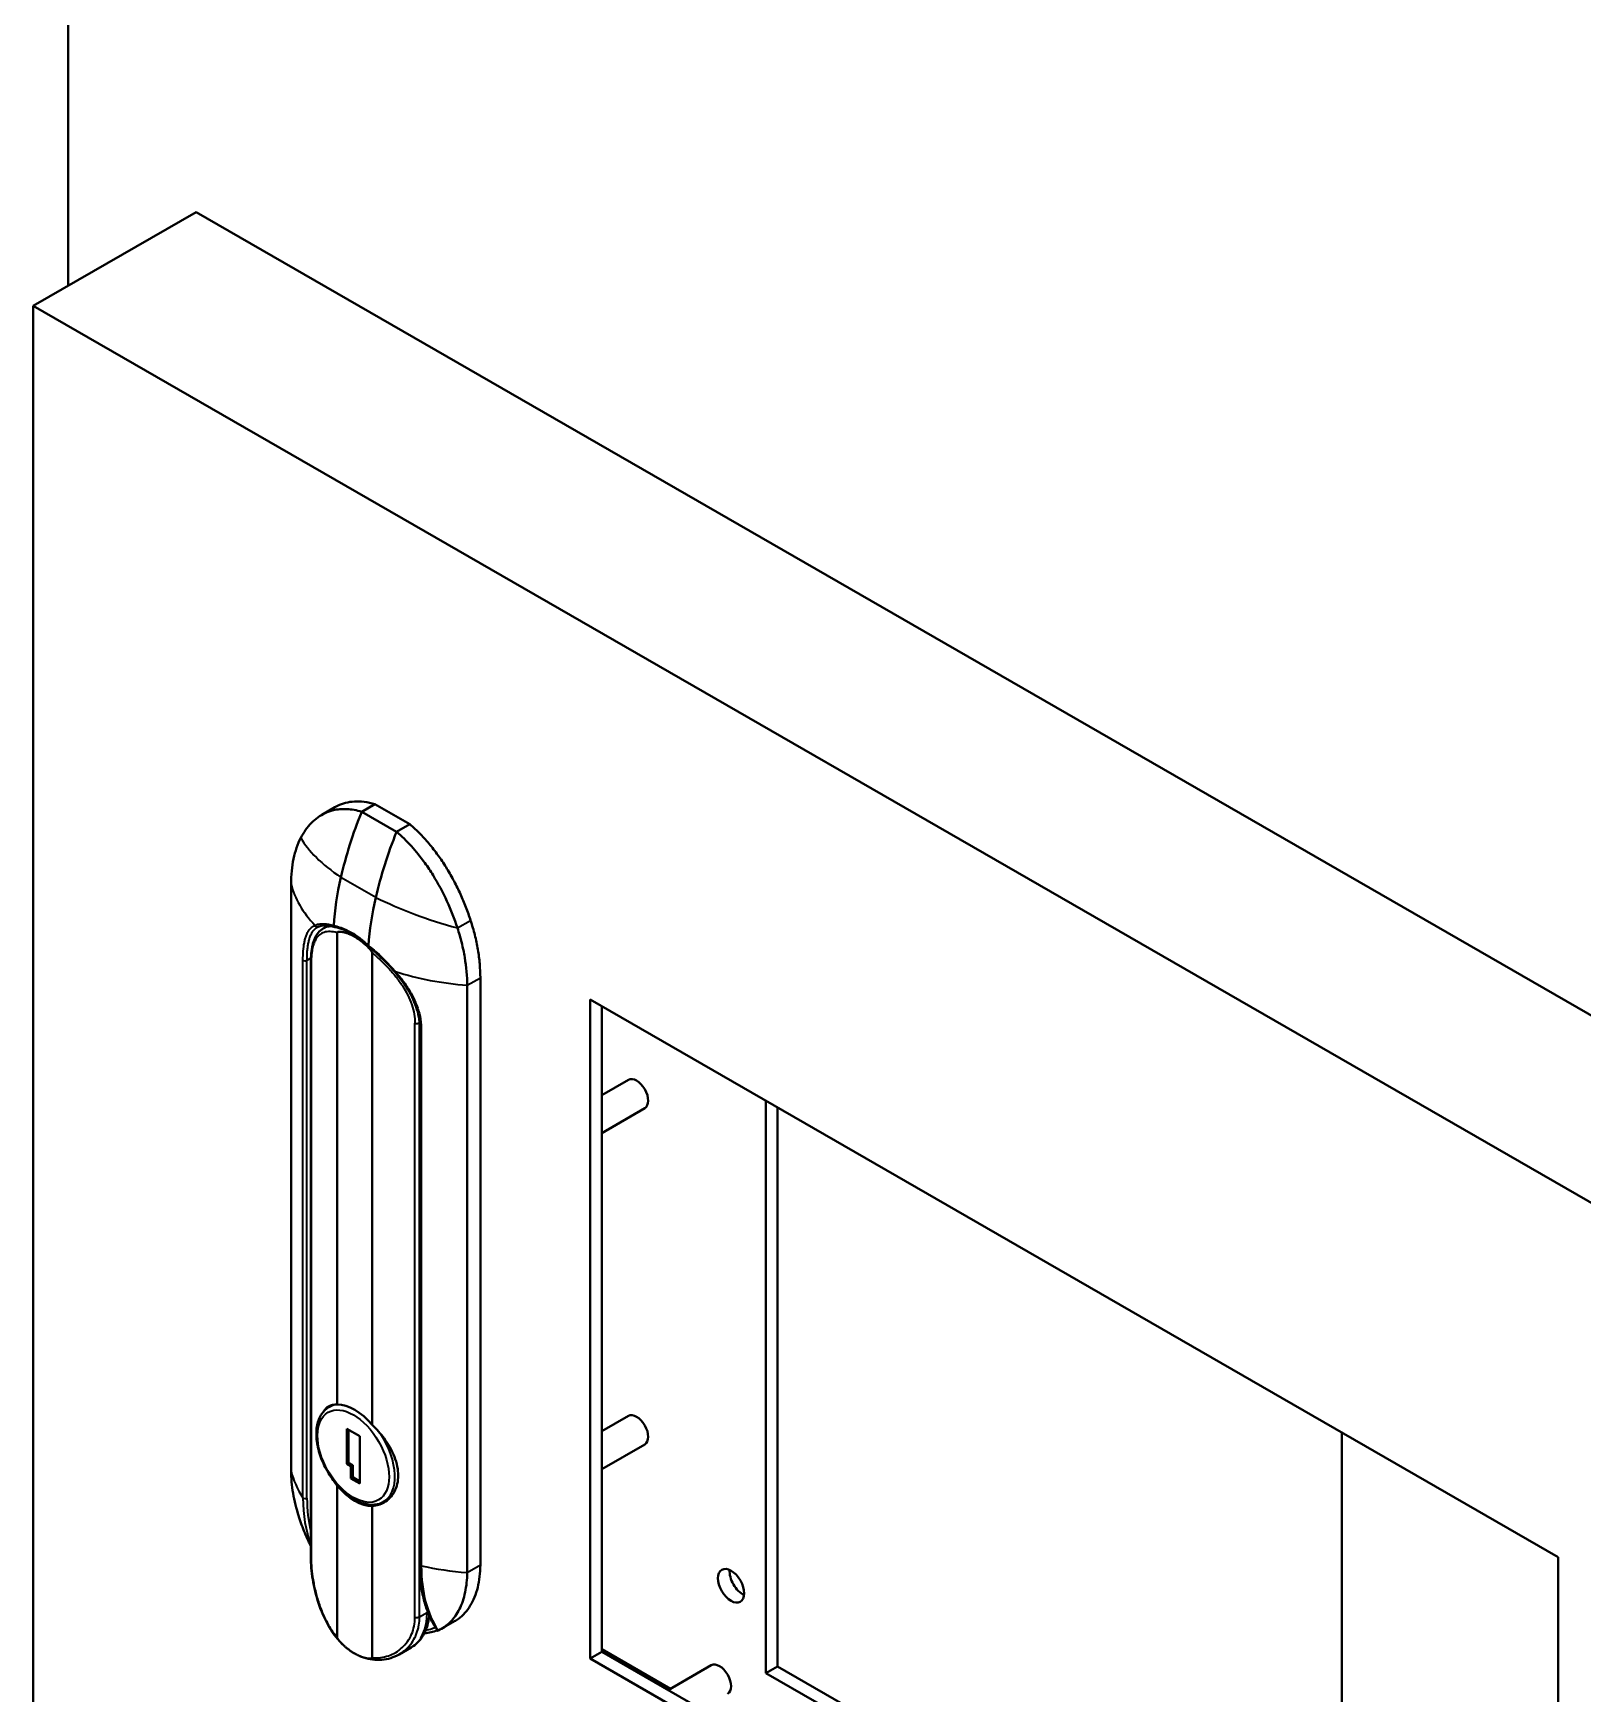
# Model space of a CAD drawing. Header units: millimetres. Extents: x 0 to 2523, y 0 to 1782.
# Drawn here: x 2288.9 to 2345.4, y 1548.4 to 1609 of the extents above; entities that cross this region are included whole.
import ezdxf

# ---------------------------------------------------------------- set-up
doc = ezdxf.new("R2010")
doc.units = ezdxf.units.MM
doc.header["$LTSCALE"] = 3
doc.layers.add('가시적인 것(ISO)', color=3, linetype='Continuous', lineweight=40)
doc.layers.add('가시적인 좁은 것(ISO)', color=3, linetype='Continuous', lineweight=35)

msp = doc.modelspace()

# ---------------------------------------------------------------- linework, layer by layer
at = {"layer": '가시적인 것(ISO)'}
for p, q in [((2290.1512, 1599.7481), (2290.1512, 1657.6087)), ((2294.8181, 1602.4356), (2288.8784, 1599.0152)), ((2360.5791, 1564.5664), (2294.8181, 1602.4356)), ((2354.6394, 1561.146), (2288.8784, 1599.0152)), ((2288.8784, 1599.0152), (2288.8784, 1547.755)), ((2299.8821, 1580.7232), (2299.4007, 1580.446)), ((2300.8598, 1580.5613), (2301.3412, 1580.8385)), ((2302.614, 1580.1056), (2301.3412, 1580.8385)), ((2302.1326, 1579.8284), (2300.8598, 1580.5613)), ((2302.1326, 1579.8284), (2302.614, 1580.1056)), ((2298.2851, 1577.9269), (2298.2851, 1556.5022)), ((2299.432, 1576.4778), (2299.432, 1576.4778)), ((2299.6393, 1576.4044), (2299.4534, 1576.2973)), ((2299.9646, 1576.1473), (2299.9646, 1558.9303)), ((2301.2471, 1575.4087), (2301.2471, 1558.1917)), ((2299.0034, 1575.0601), (2299.0034, 1553.391)), ((2302.0594, 1574.5995), (2302.0594, 1574.5995)), ((2304.7074, 1574.2286), (2304.7074, 1552.8038)), ((2305.1887, 1553.081), (2305.1887, 1574.5058)), ((2309.1901, 1549.6704), (2309.1901, 1573.7063)), ((2309.1901, 1573.7063), (2344.5101, 1553.3669)), ((2309.6143, 1573.462), (2309.6143, 1549.9148)), ((2302.7849, 1573.1042), (2302.7847, 1573.1041)), ((2302.9755, 1572.7198), (2302.9755, 1553.0995)), ((2309.6143, 1570.2226), (2310.5877, 1570.7831)), ((2309.6143, 1568.8378), (2311.1866, 1569.7432)), ((2315.6071, 1549.1361), (2315.6071, 1570.011)), ((2316.0313, 1569.7667), (2316.0313, 1549.3804)), ((2299.8089, 1558.924), (2299.6652, 1558.8412)), ((2309.6143, 1557.9594), (2310.5877, 1558.5199)), ((2300.3213, 1558.0441), (2300.3213, 1556.7687)), ((2300.788, 1557.7753), (2300.3213, 1558.0441)), ((2300.385, 1558.0074), (2300.385, 1556.8054)), ((2300.788, 1556.0585), (2300.788, 1557.7753)), ((2336.6081, 1537.531), (2336.6081, 1557.9173)), ((2309.6143, 1556.5746), (2311.1866, 1557.48)), ((2300.3213, 1556.7687), (2300.385, 1556.8054)), ((2300.3213, 1556.7687), (2300.4698, 1556.6832)), ((2300.385, 1556.8054), (2300.5335, 1556.7199)), ((2300.4698, 1556.6832), (2300.5335, 1556.7199)), ((2300.4698, 1556.6832), (2300.4698, 1556.2417)), ((2300.5335, 1556.7199), (2300.5335, 1556.2784)), ((2299.9646, 1555.9698), (2299.9646, 1550.4397)), ((2300.4698, 1556.2417), (2300.5335, 1556.2784)), ((2300.4698, 1556.2417), (2300.788, 1556.0585)), ((2300.5335, 1556.2784), (2300.788, 1556.1318)), ((2301.2471, 1555.2313), (2301.2471, 1549.7012)), ((2301.8653, 1555.5039), (2301.6563, 1555.3835)), ((2344.5101, 1553.3669), (2344.5101, 1529.331)), ((2304.2449, 1551.0249), (2303.7636, 1550.7477)), ((2302.6689, 1550.0755), (2302.2231, 1549.8187)), ((2309.1901, 1549.6704), (2309.6143, 1549.9148)), ((2309.6143, 1550.0118), (2312.1253, 1548.5659)), ((2309.6143, 1549.9148), (2344.5101, 1529.8197)), ((2344.5101, 1529.331), (2309.1901, 1549.6704)), ((2312.041, 1548.5173), (2313.6106, 1549.4212)), ((2315.6071, 1549.1361), (2316.0313, 1549.3804)), ((2344.5101, 1532.492), (2315.6071, 1549.1361)), ((2316.0313, 1549.3804), (2344.5101, 1532.9806))]:
    msp.add_line(p, q, dxfattribs=at)
for centre, major_axis, ratio, start_param, end_param in [((2307.4427, 1579.7718), (-5.4222, -9.4158), 0.5780931, 4.9541074, 5.1961528), ((2308.7155, 1579.0388), (-5.4222, -9.4158), 0.5780931, 4.9541074, 5.1961528), ((2306.146, 1579.4883), (-4.4643, -7.7525), 0.5780931, 5.1961528, 5.4201522), ((2307.4188, 1578.7554), (-4.4643, -7.7525), 0.5780931, 5.1961528, 5.4201521), ((2302.9812, 1575.1266), (-1.3848, 2.4048), 0.5780931, 2.2649541, 2.2649905), ((2310.8871, 1570.2632), (-0.2994, 0.52), 0.5780931, 3.1415927, 6.2831853), ((2300.6059, 1557.0808), (-1.0105, 1.7548), 0.5780931, 5.0353615, 5.9640802), ((2310.8871, 1558), (-0.2994, 0.52), 0.5780931, 3.1415927, 6.2831853), ((2300.6059, 1557.0808), (1.0105, -1.7548), 0.5780931, 5.0353615, 5.9640802), ((2303.0655, 1553.0997), (-0.09, -0.0004), 0.5787986, 6.2806336, 6.2831853), ((2314.7585, 1552.566), (0.3368, -0.5849), 0.5780931, 3.8197093, 5.6050687), ((2313.91, 1548.9013), (-0.2994, 0.52), 0.5780931, 3.1415927, 6.2831853)]:
    msp.add_ellipse(centre, major_axis=major_axis, ratio=ratio, start_param=start_param, end_param=end_param, dxfattribs=at)
msp.add_ellipse((2314.3343, 1552.3217), major_axis=(0.3368, -0.5849), ratio=0.5780931, dxfattribs=at)
for points, knots in [([(2298.6402, 1579.611), (2298.747, 1579.8155), (2298.8743, 1579.9971), (2299.1711, 1580.3023), (2299.3401, 1580.4252), (2299.6234, 1580.5559), (2299.7226, 1580.5905), (2299.9819, 1580.6524), (2300.1471, 1580.6676), (2300.4071, 1580.6547), (2300.4955, 1580.6445), (2300.6756, 1580.6119), (2300.7672, 1580.5896), (2300.8598, 1580.5613)], [-1.4373876, -1.4373876, -1.4373876, -1.4373876, -1.077998, -1.077998, -0.718291, -0.718291, -0.538642, -0.538642, -0.2691978, -0.2691978, -0.1345178, -0.1345178, -0.000001, -0.000001, -0.000001, -0.000001]), ([(2301.3412, 1580.8385), (2301.2084, 1580.8791), (2300.9518, 1580.9345), (2300.5936, 1580.9459), (2300.2695, 1580.8936), (2300.0384, 1580.8076), (2299.9147, 1580.742), (2299.8821, 1580.7232)], [0, 0, 0, 0, 0.13452685, 0.26387613, 0.38935226, 0.51260479, 0.55802711, 0.55802711, 0.55802711, 0.55802711]), ([(2304.8336, 1576.5989), (2304.7815, 1576.7587), (2304.6675, 1577.0788), (2304.4667, 1577.5561), (2304.236, 1578.0264), (2303.9753, 1578.4852), (2303.684, 1578.9286), (2303.3606, 1579.3531), (2303.0029, 1579.7535), (2302.7468, 1579.9932), (2302.614, 1580.1056)], [0, 0, 0, 0, 0.122059, 0.2440296, 0.3661056, 0.4882651, 0.6113307, 0.7364757, 0.865538, 1, 1, 1, 1]), ([(2298.2851, 1577.9269), (2298.2851, 1578.2514), (2298.3146, 1578.5592), (2298.4034, 1578.9841), (2298.4405, 1579.1197), (2298.5293, 1579.3765), (2298.5811, 1579.4979), (2298.6402, 1579.611)], [-0.79418282, -0.79418282, -0.79418282, -0.79418282, -0.39706048, -0.39706048, -0.1985164, -0.1985164, -0.000001, -0.000001, -0.000001, -0.000001]), ([(2302.1326, 1579.8284), (2302.2253, 1579.75), (2302.3168, 1579.6668), (2302.4969, 1579.4919), (2302.5853, 1579.4004), (2302.8454, 1579.1138), (2303.0106, 1578.9084), (2303.2699, 1578.5477), (2303.3691, 1578.3989), (2303.6524, 1577.9419), (2303.8213, 1577.6244), (2304.1181, 1576.9774), (2304.2455, 1576.6491), (2304.3523, 1576.3217)], [-1.4345196, -1.4345196, -1.4345196, -1.4345196, -1.3002693, -1.3002693, -1.1658564, -1.1658564, -0.8969451, -0.8969451, -0.7176518, -0.7176518, -0.3586651, -0.3586651, -0.000001, -0.000001, -0.000001, -0.000001]), ([(2299.8813, 1576.3512), (2299.7051, 1576.4048), (2299.55, 1576.4223), (2299.3697, 1576.4003), (2299.318, 1576.3858), (2299.2735, 1576.365)], [0, 0, 0, 0, 0.2987056, 0.2987056, 0.44441301, 0.44441301, 0.44441301, 0.44441301]), ([(2299.6903, 1576.3969), (2299.6742, 1576.3914), (2299.6584, 1576.3852), (2299.6424, 1576.378), (2299.6418, 1576.3777), (2299.6412, 1576.3775)], [-0.017241882, -0.017241882, -0.017241882, -0.017241882, 0, 0, 0.000647112, 0.000647112, 0.000647112, 0.000647112]), ([(2299.8383, 1576.4091), (2299.8408, 1576.3941), (2299.8468, 1576.3794), (2299.8553, 1576.3691), (2299.8637, 1576.3589), (2299.8743, 1576.3524), (2299.8861, 1576.35)], [0.00007179, 0.00007179, 0.00007179, 0.00007179, 0.33333333, 0.33333333, 0.33333333, 0.66042788, 0.66042788, 0.66042788, 0.66042788]), ([(2305.1887, 1574.5058), (2305.1887, 1574.6702), (2305.1736, 1575.0067), (2305.106, 1575.5293), (2304.9948, 1576.0614), (2304.8919, 1576.4202), (2304.8336, 1576.5989)], [0, 0, 0, 0, 0.2533919, 0.5045957, 0.753541, 1, 1, 1, 1]), ([(2299.0034, 1575.0601), (2299.0034, 1575.2939), (2299.0233, 1575.5063), (2299.1078, 1575.8694), (2299.1745, 1576.0251), (2299.3245, 1576.2058), (2299.3852, 1576.258), (2299.4534, 1576.2973)], [0, 0, 0, 0, 0.2826255, 0.2826255, 0.57096149, 0.57096149, 0.72160324, 0.72160324, 0.72160324, 0.72160324]), ([(2304.3523, 1576.3217), (2304.4114, 1576.1404), (2304.4632, 1575.9594), (2304.552, 1575.6003), (2304.589, 1575.4221), (2304.6778, 1574.8949), (2304.7074, 1574.553), (2304.7074, 1574.2286)], [-0.79365146, -0.79365146, -0.79365146, -0.79365146, -0.59526888, -0.59526888, -0.39685764, -0.39685764, -0.000001, -0.000001, -0.000001, -0.000001]), ([(2301.1116, 1575.6414), (2301.1096, 1575.643), (2301.1081, 1575.6453), (2301.1073, 1575.6481), (2301.1052, 1575.6547), (2301.1066, 1575.6652), (2301.1111, 1575.6762)], [0.5234939, 0.5234939, 0.5234939, 0.5234939, 0.66666667, 0.66666667, 0.66666667, 0.99987886, 0.99987886, 0.99987886, 0.99987886]), ([(2302.0687, 1574.7169), (2301.8569, 1574.9611), (2301.6234, 1575.1983), (2301.2957, 1575.4901), (2301.2036, 1575.5679), (2301.1116, 1575.6414)], [0, 0, 0, 0, 0.32455494, 0.32455494, 0.44934378, 0.44934378, 0.44934378, 0.44934378]), ([(2302.9755, 1572.7198), (2302.9755, 1572.951), (2302.9314, 1573.1957), (2302.766, 1573.6777), (2302.6435, 1573.9206), (2302.3699, 1574.3467), (2302.2251, 1574.5366), (2302.0687, 1574.7169)], [0, 0, 0, 0, 0.28741428, 0.28741428, 0.57464831, 0.57464831, 0.8143084, 0.8143084, 0.8143084, 0.8143084]), ([(2299.6652, 1558.8412), (2299.558, 1558.7795), (2299.4664, 1558.6915), (2299.3196, 1558.4708), (2299.267, 1558.3356), (2299.2041, 1558.0255), (2299.1979, 1557.8477), (2299.2351, 1557.4727), (2299.2792, 1557.2753), (2299.4123, 1556.8831), (2299.5009, 1556.6884), (2299.7133, 1556.3199), (2299.837, 1556.1462), (2300.1083, 1555.8358), (2300.256, 1555.6993), (2300.563, 1555.4775), (2300.7224, 1555.3925), (2301.0374, 1555.2875), (2301.1935, 1555.2665), (2301.4536, 1555.2947), (2301.5608, 1555.3286), (2301.6563, 1555.3835)], [2.3542608, 2.3542608, 2.3542608, 2.3542608, 2.6341338, 2.6341338, 2.9347287, 2.9347287, 3.2623857, 3.2623857, 3.5951268, 3.5951268, 3.9258861, 3.9258861, 4.2556663, 4.2556663, 4.5864294, 4.5864294, 4.9191665, 4.9191665, 5.2466416, 5.2466416, 5.4958534, 5.4958534, 5.4958534, 5.4958534]), ([(2299.4721, 1558.6834), (2299.5211, 1558.7657), (2299.5818, 1558.8274), (2299.7352, 1558.9166), (2299.8412, 1558.9395), (2299.9646, 1558.9303)], [0.33894025, 0.33894025, 0.33894025, 0.33894025, 0.5112141, 0.5112141, 0.72151837, 0.72151837, 0.72151837, 0.72151837]), ([(2301.2471, 1558.1917), (2301.404, 1558.0395), (2301.5518, 1557.8705), (2301.8267, 1557.496), (2301.9627, 1557.2621), (2302.146, 1556.7915), (2302.1927, 1556.5544), (2302.1927, 1556.1365), (2302.146, 1555.9292), (2301.9627, 1555.5847), (2301.8267, 1555.4476), (2301.5518, 1555.2883), (2301.404, 1555.2414), (2301.2471, 1555.2313)], [1.3231563, 1.3231563, 1.3231563, 1.3231563, 1.5334605, 1.5334605, 1.7890676, 1.7890676, 2.0446746, 2.0446746, 2.3002817, 2.3002817, 2.5558887, 2.5558887, 2.766193, 2.766193, 2.766193, 2.766193]), ([(2298.5692, 1554.84), (2298.5677, 1554.8445), (2298.5663, 1554.849), (2298.4744, 1555.1391), (2298.4052, 1555.4225), (2298.3347, 1555.8378), (2298.3168, 1555.9744), (2298.2924, 1556.2424), (2298.2859, 1556.374), (2298.2851, 1556.5022)], [-0.63068901, -0.63068901, -0.63068901, -0.63068901, -0.62576145, -0.62576145, -0.3126285, -0.3126285, -0.1562493, -0.1562493, -0.000001, -0.000001, -0.000001, -0.000001]), ([(2299.0034, 1553.7702), (2298.9732, 1553.8307), (2298.9442, 1553.891), (2298.8689, 1554.0526), (2298.8248, 1554.1535), (2298.7422, 1554.3533), (2298.7039, 1554.4522), (2298.6326, 1554.6478), (2298.5996, 1554.7445), (2298.5692, 1554.84)], [1.14979198, 1.14979198, 1.14979198, 1.14979198, 1.16936796, 1.16936796, 1.20251455, 1.20251455, 1.23566115, 1.23566115, 1.26880775, 1.26880775, 1.26880775, 1.26880775]), ([(2300.1872, 1550.1618), (2300.0001, 1550.3386), (2299.8309, 1550.5552), (2299.5431, 1551.0335), (2299.4209, 1551.3011), (2299.2226, 1551.861), (2299.1456, 1552.1613), (2299.0419, 1552.7334), (2299.0126, 1553.0131), (2299.004, 1553.308), (2299.0034, 1553.3499), (2299.0034, 1553.391)], [0, 0, 0, 0, 0.2898076, 0.2898076, 0.5816527, 0.5816527, 0.8845661, 0.8845661, 1.1797636, 1.1797636, 1.2294737, 1.2294737, 1.2294737, 1.2294737]), ([(2302.9755, 1553.0993), (2302.9764, 1552.9063), (2302.9859, 1552.7181), (2303.0221, 1552.3532), (2303.0489, 1552.1766), (2303.1196, 1551.8367), (2303.1635, 1551.6735), (2303.2681, 1551.3623), (2303.3288, 1551.2142), (2303.4666, 1550.9349), (2303.5436, 1550.8037), (2303.6285, 1550.6817)], [0.00509329, 0.00509329, 0.00509329, 0.00509329, 0.10830819, 0.10830819, 0.2115231, 0.2115231, 0.314738, 0.314738, 0.4179529, 0.4179529, 0.52116781, 0.52116781, 0.52116781, 0.52116781]), ([(2304.7074, 1552.8038), (2304.7066, 1552.6765), (2304.7, 1552.5525), (2304.6756, 1552.3125), (2304.6577, 1552.1965), (2304.5872, 1551.8623), (2304.5179, 1551.6586), (2304.337, 1551.2958), (2304.226, 1551.1378), (2303.966, 1550.8734), (2303.8178, 1550.7677), (2303.654, 1550.6904)], [-1.2507899, -1.2507899, -1.2507899, -1.2507899, -1.0946869, -1.0946869, -0.9384539, -0.9384539, -0.625614, -0.625614, -0.3128247, -0.3128247, -0.0000009, -0.0000009, -0.0000009, -0.0000009]), ([(2304.2449, 1551.0249), (2304.2941, 1551.0532), (2304.4299, 1551.1419), (2304.6305, 1551.3237), (2304.8287, 1551.5896), (2304.9858, 1551.9021), (2305.1004, 1552.2574), (2305.1709, 1552.6508), (2305.1878, 1552.9348), (2305.1887, 1553.081)], [0.42857124, 0.42857124, 0.42857124, 0.42857124, 0.47615982, 0.56428185, 0.65167954, 0.73872097, 0.8258694, 0.91296247, 1, 1, 1, 1]), ([(2302.6689, 1550.0755), (2302.7576, 1550.1265), (2302.8392, 1550.1898), (2302.984, 1550.336), (2303.0471, 1550.4189), (2303.154, 1550.5993), (2303.1979, 1550.6967), (2303.2671, 1550.9025), (2303.2925, 1551.0108), (2303.3148, 1551.1606), (2303.3194, 1551.1983), (2303.3231, 1551.2365)], [5.49585344, 5.49585344, 5.49585344, 5.49585344, 5.65331981, 5.65331981, 5.81078618, 5.81078618, 5.96825256, 5.96825256, 6.12571893, 6.12571893, 6.17787012, 6.17787012, 6.17787012, 6.17787012]), ([(2303.6285, 1550.6817), (2303.6289, 1550.681), (2303.6306, 1550.6811), (2303.6379, 1550.6832), (2303.6449, 1550.6861), (2303.654, 1550.6904)], [0.042254862, 0.042254862, 0.042254862, 0.042254862, 0.053895909, 0.053895909, 0.071218311, 0.071218311, 0.071218311, 0.071218311]), ([(2302.2231, 1549.8187), (2302.0313, 1549.7083), (2301.8128, 1549.6392), (2301.3718, 1549.6015), (2301.1441, 1549.6295), (2300.8736, 1549.7216), (2300.821, 1549.7423), (2300.7691, 1549.7656)], [0.0000073, 0.0000073, 0.0000073, 0.0000073, 0.29538401, 0.29538401, 0.58144724, 0.58144724, 0.65096267, 0.65096267, 0.65096267, 0.65096267])]:
    msp.add_open_spline(points, degree=3, knots=knots, dxfattribs=at)
for points in [[(2299.2735, 1576.365), (2299.2628, 1576.36), (2299.2524, 1576.3546), (2299.2422, 1576.3488)], [(2299.2422, 1576.3488), (2299.2422, 1576.3488), (2299.2422, 1576.3488), (2299.2422, 1576.3488)], [(2299.4535, 1576.2973), (2299.4534, 1576.2973), (2299.4534, 1576.2973), (2299.4534, 1576.2973)], [(2300.5015, 1576.1111), (2300.2952, 1576.23), (2300.0846, 1576.3109), (2299.8861, 1576.35)], [(2301.2471, 1575.4087), (2301.2471, 1575.4126), (2301.2449, 1575.4214), (2301.2386, 1575.4354), (2301.2309, 1575.4492), (2301.222, 1575.4635), (2301.2118, 1575.4784), (2301.2005, 1575.4941), (2301.1877, 1575.5109), (2301.1734, 1575.5287), (2301.1577, 1575.5475), (2301.1406, 1575.5673), (2301.1222, 1575.5877), (2301.102, 1575.6093), (2301.0802, 1575.632), (2301.0567, 1575.6556), (2301.0314, 1575.6801), (2301.0043, 1575.7055), (2300.9755, 1575.7316), (2300.9447, 1575.7585), (2300.9122, 1575.7858), (2300.8778, 1575.8137), (2300.8416, 1575.8419), (2300.8037, 1575.8702), (2300.7639, 1575.8986), (2300.7223, 1575.927), (2300.6793, 1575.9549), (2300.6353, 1575.982), (2300.5905, 1576.008), (2300.5455, 1576.0327), (2300.5006, 1576.0557), (2300.4561, 1576.0769), (2300.4126, 1576.0962), (2300.3703, 1576.1134), (2300.3296, 1576.1285), (2300.291, 1576.1415), (2300.2546, 1576.1524), (2300.2208, 1576.1613), (2300.1899, 1576.1683), (2300.1616, 1576.1738), (2300.1358, 1576.1778), (2300.1123, 1576.1806), (2300.091, 1576.1823), (2300.0718, 1576.1831), (2300.0541, 1576.1831), (2300.0381, 1576.1823), (2300.0237, 1576.1809), (2300.0109, 1576.1788), (2299.9995, 1576.1762), (2299.9895, 1576.1729), (2299.9807, 1576.1689), (2299.9732, 1576.164), (2299.9669, 1576.1573), (2299.9646, 1576.1512), (2299.9646, 1576.1473)], [(2301.1107, 1575.6422), (2300.9161, 1575.8316), (2300.7086, 1575.9919), (2300.5015, 1576.1111)], [(2299.9646, 1555.9698), (2299.927, 1556.0221), (2299.891, 1556.0763), (2299.8568, 1556.1319)], [(2301.2471, 1549.7012), (2301.2471, 1549.6972), (2301.2448, 1549.6911), (2301.2386, 1549.6844), (2301.2311, 1549.6795), (2301.2223, 1549.6755), (2301.2122, 1549.6722), (2301.2007, 1549.6695), (2301.1875, 1549.6674), (2301.1727, 1549.666), (2301.1564, 1549.6652), (2301.1383, 1549.6653), (2301.1182, 1549.6662), (2301.0963, 1549.6681), (2301.0725, 1549.6711), (2301.047, 1549.6752), (2301.0199, 1549.6805), (2300.9913, 1549.6871), (2300.9612, 1549.6949), (2300.9298, 1549.7041), (2300.8973, 1549.7147), (2300.8636, 1549.7266), (2300.829, 1549.74), (2300.7935, 1549.7547), (2300.7574, 1549.7707), (2300.7208, 1549.7881), (2300.6838, 1549.8066), (2300.6465, 1549.8264), (2300.6093, 1549.8472), (2300.5721, 1549.8691), (2300.5347, 1549.8921), (2300.4975, 1549.9161), (2300.4606, 1549.9409), (2300.4241, 1549.9665), (2300.3883, 1549.9928), (2300.3532, 1550.0195), (2300.3191, 1550.0466), (2300.286, 1550.0738), (2300.2541, 1550.101), (2300.2236, 1550.1281), (2300.1944, 1550.1549), (2300.1669, 1550.1812), (2300.1409, 1550.2068), (2300.1168, 1550.2315), (2300.0945, 1550.2553), (2300.0741, 1550.2778), (2300.0558, 1550.2988), (2300.0392, 1550.3186), (2300.0243, 1550.3372), (2300.0111, 1550.3545), (2299.9995, 1550.3705), (2299.9894, 1550.3855), (2299.9806, 1550.3996), (2299.9731, 1550.4132), (2299.9669, 1550.427), (2299.9646, 1550.4358), (2299.9646, 1550.4397)], [(2302.7002, 1550.6025), (2302.7002, 1550.6025), (2302.7001, 1550.6025), (2302.7001, 1550.6025)], [(2303.6211, 1550.6924), (2303.4717, 1550.6373), (2303.3116, 1550.6031), (2303.1449, 1550.5899)]]:
    msp.add_open_spline(points, degree=3, dxfattribs=at)
at = {"layer": '가시적인 좁은 것(ISO)'}
for p, q in [((2301.375, 1577.4343), (2300.1022, 1578.1672)), ((2299.6412, 1576.3775), (2299.6783, 1576.3988)), ((2304.3523, 1576.3217), (2304.8336, 1576.5989)), ((2299.0067, 1575.2199), (2298.8653, 1575.1385)), ((2298.7177, 1555.5361), (2298.7177, 1575.1565)), ((2298.8653, 1555.5181), (2298.8653, 1575.1385)), ((2299.0169, 1575.0243), (2299.0169, 1553.3552)), ((2304.7074, 1574.2286), (2305.1887, 1574.5058)), ((2302.8035, 1551.1747), (2302.804, 1572.8435)), ((2302.9717, 1551.1921), (2302.9717, 1572.8386)), ((2303.0211, 1572.8897), (2303.0211, 1572.8897)), ((2303.0331, 1572.6714), (2303.0331, 1553.051)), ((2304.7074, 1552.8038), (2305.1887, 1553.081)), ((2302.9717, 1551.1921), (2303.2463, 1551.3503)), ((2303.2463, 1551.4306), (2303.2463, 1551.3503))]:
    msp.add_line(p, q, dxfattribs=at)
for centre, major_axis, ratio, start_param, end_param in [((2305.7872, 1578.9043), (-7.3329, 1.6984), 0.3795197, 0.3294544, 0.7760115), ((2305.7408, 1578.5221), (-7.527, 0), 0.5758617, 0.1377319, 0.5059214), ((2305.7872, 1578.9043), (-7.3329, 1.6984), 0.3795197, 1.0157242, 1.4622813), ((2299.2355, 1576.4466), (0.038, -0.0816), 0.9169857, 4.5954233, 6.2831155), ((2300.8304, 1573.8881), (-1.3848, 2.4048), 0.5780931, 6.1110222, 6.1508194), ((2300.5465, 1576.1891), (-0.0449, -0.078), 0.5780289, 5.4048296, 6.283202), ((2298.8017, 1575.1752), (-0.09, 0), 0.5758617, 0.3679759, 2.3561945), ((2299.1534, 1575.0601), (-0.15, 0), 0.5758617, 6.2831835, 6.7106324), ((2302.1367, 1574.7759), (-0.068, -0.059), 0.0878617, 6.2831837, 7.0839777), ((2305.7408, 1578.5221), (-7.527, 0), 0.5758617, 1.0648749, 1.4330644), ((2303.0655, 1572.7198), (-0.09, 0), 0.5758617, 0, 1.2028204), ((2300.6607, 1557.1124), (-0.9956, 1.7288), 0.5780931, 6.0240327, 6.2831853), ((2300.6607, 1557.1124), (0.9956, -1.7288), 0.5780931, 0, 1.6666589), ((2305.7408, 1557.1126), (-7.527, -0.0207), 0.5774617, 0.1361468, 0.3663913), ((2303.5732, 1558.3609), (3.4268, 5.9507), 0.5780931, 2.3593541, 2.699046), ((2298.8017, 1555.5548), (-0.09, 0), 0.5758617, 0.3679759, 2.3562005), ((2303.6627, 1558.3094), (3.3857, 5.8794), 0.5780931, 2.3594158, 2.594824), ((2299.1534, 1553.391), (-0.15, 0), 0.5758617, 0, 0.4274471), ((2303.0655, 1553.0997), (-0.09, -0.0004), 0.5787986, 0, 1.2002707), ((2307.8887, 1555.8758), (-3.4268, -5.9507), 0.5780931, 5.5009467, 6.0071089), ((2305.7408, 1557.1126), (-7.527, -0.0181), 0.5776915, 1.2014368, 1.4316813), ((2301.2841, 1552.4802), (1.3848, -2.4048), 0.5780931, 0, 0.7873319), ((2303.0342, 1551.4724), (-0.3, 0), 0.5758617, 2.3561945, 2.4776701)]:
    msp.add_ellipse(centre, major_axis=major_axis, ratio=ratio, start_param=start_param, end_param=end_param, dxfattribs=at)
msp.add_ellipse((2300.5547, 1557.0513), major_axis=(0.9207, -1.5988), ratio=0.5780931, dxfattribs=at)
for points, knots in [([(2298.7177, 1575.1565), (2298.7177, 1575.227), (2298.7192, 1575.2944), (2298.722, 1575.3587), (2298.7248, 1575.423), (2298.729, 1575.4842), (2298.7346, 1575.5427), (2298.7402, 1575.6013), (2298.7472, 1575.6572), (2298.7553, 1575.709), (2298.7633, 1575.7609), (2298.7725, 1575.8087), (2298.7831, 1575.8549), (2298.7937, 1575.901), (2298.8057, 1575.9456), (2298.8201, 1575.9897), (2298.8345, 1576.0338), (2298.8513, 1576.0775), (2298.8711, 1576.1194), (2298.8909, 1576.1614), (2298.9137, 1576.2017), (2298.9404, 1576.2392), (2298.967, 1576.2768), (2298.9976, 1576.3117), (2299.0332, 1576.3426), (2299.0688, 1576.3734), (2299.1095, 1576.4003), (2299.1567, 1576.4215)], [0, 0, 0, 0, 0.1111111, 0.1111111, 0.1111111, 0.2222222, 0.2222222, 0.2222222, 0.3333333, 0.3333333, 0.3333333, 0.4444444, 0.4444444, 0.4444444, 0.5555556, 0.5555556, 0.5555556, 0.6666667, 0.6666667, 0.6666667, 0.7777778, 0.7777778, 0.7777778, 0.8888889, 0.8888889, 0.8888889, 1, 1, 1, 1]), ([(2299.1567, 1576.4215), (2299.2131, 1576.4476), (2299.2762, 1576.4642), (2299.3445, 1576.4723), (2299.3559, 1576.4736), (2299.3675, 1576.4747), (2299.3792, 1576.4756), (2299.4376, 1576.4799), (2299.4998, 1576.4782), (2299.5678, 1576.4697), (2299.5947, 1576.4663), (2299.6225, 1576.4618), (2299.6513, 1576.4563), (2299.7098, 1576.445), (2299.7722, 1576.4293), (2299.8383, 1576.4091)], [0, 0, 0, 0, 0.33333333, 0.33333333, 0.33333333, 0.38903885, 0.38903885, 0.38903885, 0.66666667, 0.66666667, 0.66666667, 0.77640056, 0.77640056, 0.77640056, 0.99997268, 0.99997268, 0.99997268, 0.99997268]), ([(2299.8383, 1576.4091), (2299.9151, 1576.3944), (2299.9956, 1576.3728), (2300.0804, 1576.3436), (2300.1006, 1576.3367), (2300.121, 1576.3293), (2300.1416, 1576.3215), (2300.2491, 1576.2809), (2300.3632, 1576.2284), (2300.4831, 1576.1593)], [0, 0, 0, 0, 0.4038634, 0.4038634, 0.4038634, 0.5, 0.5, 0.5, 1, 1, 1, 1]), ([(2298.8653, 1575.1385), (2298.8653, 1575.2068), (2298.8667, 1575.2723), (2298.8693, 1575.3347), (2298.872, 1575.3971), (2298.8759, 1575.4564), (2298.8812, 1575.5132), (2298.8864, 1575.5701), (2298.8929, 1575.6244), (2298.9005, 1575.6747), (2298.9081, 1575.725), (2298.9166, 1575.7714), (2298.9265, 1575.8163), (2298.9365, 1575.8611), (2298.9478, 1575.9043), (2298.9613, 1575.9472), (2298.9748, 1575.9901), (2298.9906, 1576.0325), (2299.0092, 1576.0733), (2299.0278, 1576.1141), (2299.0493, 1576.1533), (2299.0744, 1576.1899), (2299.0995, 1576.2264), (2299.1283, 1576.2604), (2299.1619, 1576.2906), (2299.186, 1576.3121), (2299.2127, 1576.3318), (2299.2422, 1576.3488)], [0, 0, 0, 0, 0.11111111, 0.11111111, 0.11111111, 0.22222222, 0.22222222, 0.22222222, 0.33333333, 0.33333333, 0.33333333, 0.44444444, 0.44444444, 0.44444444, 0.55555556, 0.55555556, 0.55555556, 0.66666667, 0.66666667, 0.66666667, 0.77777778, 0.77777778, 0.77777778, 0.88888889, 0.88888889, 0.88888889, 0.96846114, 0.96846114, 0.96846114, 0.96846114]), ([(2299.9646, 1576.1473), (2299.8713, 1576.1723), (2299.7861, 1576.1861), (2299.7068, 1576.1885), (2299.6275, 1576.1908), (2299.5544, 1576.1818), (2299.4898, 1576.1616), (2299.4253, 1576.1414), (2299.3694, 1576.11), (2299.3217, 1576.0707), (2299.2741, 1576.0315), (2299.2348, 1575.9843), (2299.202, 1575.9327), (2299.1692, 1575.8811), (2299.1429, 1575.8251), (2299.1213, 1575.7666), (2299.0997, 1575.7081), (2299.0827, 1575.6472), (2299.0691, 1575.5854), (2299.0556, 1575.5236), (2299.0454, 1575.4609), (2299.0378, 1575.3982), (2299.0301, 1575.3355), (2299.025, 1575.2728), (2299.0216, 1575.2103), (2299.0183, 1575.1479), (2299.0169, 1575.0856), (2299.0169, 1575.0243)], [0, 0, 0, 0, 0.1111111, 0.1111111, 0.1111111, 0.2222222, 0.2222222, 0.2222222, 0.3333333, 0.3333333, 0.3333333, 0.4444444, 0.4444444, 0.4444444, 0.5555556, 0.5555556, 0.5555556, 0.6666667, 0.6666667, 0.6666667, 0.7777778, 0.7777778, 0.7777778, 0.8888889, 0.8888889, 0.8888889, 1, 1, 1, 1]), ([(2299.7981, 1576.3742), (2299.7357, 1576.3763), (2299.677, 1576.3718), (2299.6226, 1576.3606), (2299.5602, 1576.3478), (2299.5036, 1576.3261), (2299.4535, 1576.2973)], [0.594629778, 0.594629778, 0.594629778, 0.594629778, 0.631578947, 0.631578947, 0.631578947, 0.673996241, 0.673996241, 0.673996241, 0.673996241]), ([(2300.4831, 1576.1593), (2300.584, 1576.1012), (2300.6867, 1576.0326), (2300.7914, 1575.9528), (2300.8, 1575.9463), (2300.8087, 1575.9396), (2300.8173, 1575.9329), (2300.9137, 1575.8579), (2301.0119, 1575.7732), (2301.1111, 1575.6762)], [0.00000001, 0.00000001, 0.00000001, 0.00000001, 0.5, 0.5, 0.5, 0.54110047, 0.54110047, 0.54110047, 0.9999982, 0.9999982, 0.9999982, 0.9999982]), ([(2301.1111, 1575.6762), (2301.1768, 1575.6238), (2301.2432, 1575.5691), (2301.3104, 1575.5115), (2301.3493, 1575.4783), (2301.3884, 1575.4441), (2301.4277, 1575.4088), (2301.5153, 1575.3303), (2301.6039, 1575.2466), (2301.694, 1575.1572), (2301.7142, 1575.1371), (2301.7345, 1575.1167), (2301.7548, 1575.096), (2301.8659, 1574.9832), (2301.9795, 1574.8614), (2302.0931, 1574.7305)], [0, 0, 0, 0, 0.21119499, 0.21119499, 0.21119499, 0.33333333, 0.33333333, 0.33333333, 0.60556696, 0.60556696, 0.60556696, 0.66666667, 0.66666667, 0.66666667, 0.99999999, 0.99999999, 0.99999999, 0.99999999]), ([(2301.2471, 1575.4087), (2301.3494, 1575.3241), (2301.4504, 1575.2366), (2301.5497, 1575.1439), (2301.649, 1575.0512), (2301.7464, 1574.9533), (2301.8402, 1574.852), (2301.9339, 1574.7507), (2302.0238, 1574.6459), (2302.1083, 1574.5383), (2302.1928, 1574.4307), (2302.2718, 1574.3202), (2302.3438, 1574.208), (2302.4158, 1574.0958), (2302.4809, 1573.9818), (2302.538, 1573.8671), (2302.5951, 1573.7524), (2302.6442, 1573.637), (2302.6838, 1573.5217), (2302.7234, 1573.4064), (2302.7534, 1573.2912), (2302.7733, 1573.178), (2302.7932, 1573.0649), (2302.8029, 1572.9538), (2302.804, 1572.8435)], [0, 0, 0, 0, 0.125, 0.125, 0.125, 0.25, 0.25, 0.25, 0.375, 0.375, 0.375, 0.5, 0.5, 0.5, 0.625, 0.625, 0.625, 0.75, 0.75, 0.75, 0.875, 0.875, 0.875, 1, 1, 1, 1]), ([(2302.0931, 1574.7305), (2302.2188, 1574.5869), (2302.3306, 1574.4453), (2302.4297, 1574.305), (2302.5289, 1574.1647), (2302.6154, 1574.0259), (2302.6886, 1573.8914), (2302.7618, 1573.7569), (2302.8217, 1573.6268), (2302.8713, 1573.4966), (2302.9208, 1573.3664), (2302.9602, 1573.236), (2302.9882, 1573.099), (2303.0163, 1572.9621), (2303.0331, 1572.8185), (2303.0331, 1572.6714)], [0, 0, 0, 0, 0.2, 0.2, 0.2, 0.4, 0.4, 0.4, 0.6, 0.6, 0.6, 0.8, 0.8, 0.8, 1, 1, 1, 1]), ([(2302.804, 1572.8435), (2302.8224, 1572.8387), (2302.8421, 1572.8362), (2302.8621, 1572.8359), (2302.8822, 1572.8357), (2302.9026, 1572.8378), (2302.9214, 1572.8421), (2302.9395, 1572.8463), (2302.9562, 1572.8525), (2302.9702, 1572.8604)], [0.00000003, 0.00000003, 0.00000003, 0.00000003, 0.33333333, 0.33333333, 0.33333333, 0.66666667, 0.66666667, 0.66666667, 0.98854431, 0.98854431, 0.98854431, 0.98854431]), ([(2299.0169, 1553.3552), (2299.0169, 1553.2315), (2299.0227, 1553.1017), (2299.0345, 1552.9648), (2299.0464, 1552.8279), (2299.0644, 1552.6839), (2299.0891, 1552.5357), (2299.1138, 1552.3875), (2299.1452, 1552.2351), (2299.1835, 1552.0825), (2299.2219, 1551.9298), (2299.2671, 1551.7769), (2299.319, 1551.6277), (2299.3709, 1551.4784), (2299.4296, 1551.3328), (2299.4948, 1551.1931), (2299.56, 1551.0533), (2299.6319, 1550.9195), (2299.71, 1550.7936), (2299.7882, 1550.6677), (2299.8726, 1550.5497), (2299.9646, 1550.4397)], [0, 0, 0, 0, 0.14285714, 0.14285714, 0.14285714, 0.28571429, 0.28571429, 0.28571429, 0.42857143, 0.42857143, 0.42857143, 0.57142857, 0.57142857, 0.57142857, 0.71428571, 0.71428571, 0.71428571, 0.85714286, 0.85714286, 0.85714286, 0.99999823, 0.99999823, 0.99999823, 0.99999823]), ([(2302.2231, 1549.8187), (2302.2547, 1549.8369), (2302.2855, 1549.8563), (2302.3155, 1549.8767), (2302.3357, 1549.8905), (2302.3555, 1549.9048), (2302.3749, 1549.9195), (2302.4548, 1549.9802), (2302.528, 1550.0491), (2302.5934, 1550.1245), (2302.6105, 1550.1443), (2302.6271, 1550.1646), (2302.6432, 1550.1852), (2302.7033, 1550.2626), (2302.7558, 1550.3461), (2302.8, 1550.4345), (2302.8127, 1550.4599), (2302.8247, 1550.4856), (2302.836, 1550.5117), (2302.8748, 1550.6012), (2302.9056, 1550.6953), (2302.928, 1550.7935), (2302.9349, 1550.824), (2302.9411, 1550.8549), (2302.9464, 1550.8862), (2302.9632, 1550.9849), (2302.9717, 1551.0873), (2302.9717, 1551.1921)], [0.74760206, 0.74760206, 0.74760206, 0.74760206, 0.76470588, 0.76470588, 0.76470588, 0.7762063, 0.7762063, 0.7762063, 0.82352941, 0.82352941, 0.82352941, 0.8359272, 0.8359272, 0.8359272, 0.88235294, 0.88235294, 0.88235294, 0.89564483, 0.89564483, 0.89564483, 0.94117647, 0.94117647, 0.94117647, 0.95532075, 0.95532075, 0.95532075, 0.99999892, 0.99999892, 0.99999892, 0.99999892]), ([(2302.8035, 1551.1747), (2302.8219, 1551.1699), (2302.842, 1551.1672), (2302.8622, 1551.1669), (2302.8824, 1551.1666), (2302.9027, 1551.1687), (2302.9215, 1551.173), (2302.9402, 1551.1773), (2302.9574, 1551.1839), (2302.9717, 1551.1921)], [0, 0, 0, 0, 0.3333333, 0.3333333, 0.3333333, 0.6666667, 0.6666667, 0.6666667, 1, 1, 1, 1]), ([(2303.1952, 1550.6995), (2303.2745, 1550.7137), (2303.3536, 1550.7338), (2303.4321, 1550.7609), (2303.4705, 1550.7742), (2303.5087, 1550.7891), (2303.5468, 1550.8059)], [0.75315263, 0.75315263, 0.75315263, 0.75315263, 0.90867102, 0.90867102, 0.90867102, 0.98457792, 0.98457792, 0.98457792, 0.98457792])]:
    msp.add_open_spline(points, degree=3, knots=knots, dxfattribs=at)
for points in [[(2299.854, 1576.3708), (2299.854, 1576.3708), (2299.854, 1576.3708), (2299.854, 1576.3708)], [(2300.3465, 1576.2323), (2300.3465, 1576.2323), (2300.3465, 1576.2323), (2300.3464, 1576.2324)], [(2302.8875, 1573.4528), (2302.8875, 1573.4528), (2302.8875, 1573.4529), (2302.8875, 1573.4529)], [(2301.2471, 1549.7012), (2301.3492, 1549.6925), (2301.55, 1549.6947), (2301.8391, 1549.7605), (2302.1063, 1549.8824), (2302.3423, 1550.0578), (2302.5391, 1550.2812), (2302.6885, 1550.5457), (2302.7827, 1550.8454), (2302.8043, 1551.0617), (2302.8035, 1551.1747)], [(2302.7272, 1550.6783), (2302.7272, 1550.6783), (2302.7272, 1550.6783), (2302.7272, 1550.6783)]]:
    msp.add_open_spline(points, degree=3, dxfattribs=at)

doc.saveas('drawing.dxf')
